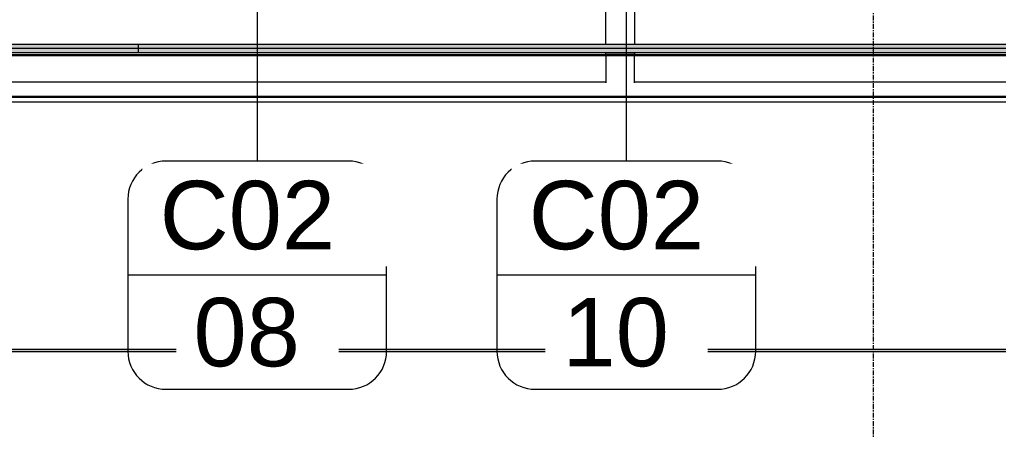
# Model space of a CAD drawing. Header units: millimetres. Extents: x -38576 to 20330, y -28812 to 13605.
# Drawn here: x -18903 to -16331, y -24071 to -22993 of the extents above; entities that cross this region are included whole.
import ezdxf

# ---------------------------------------------------------------- set-up
doc = ezdxf.new("R2010")
doc.units = ezdxf.units.MM
doc.linetypes.add('Grid Line', pattern=[22.225, 12.7, -3.175, 3.175, -3.175])
for name, color, linetype, lineweight in [('A-GENM', 13, 'Continuous', 9), ('A-ROOF', 132, 'Continuous', 9), ('A-ROOF-OTLN', 132, 'Continuous', 9), ('A-ROOF-PATT', 132, 'Continuous', 9), ('A-WALL-IDEN', 211, 'Continuous', 5), ('I-WALL', 2, 'Continuous', 9), ('S-GRID', 1, 'Continuous', 5)]:
    doc.layers.add(name, color=color, linetype=linetype, lineweight=lineweight)
doc.styles.add('Arial_4', font='arial.ttf', dxfattribs={"height": 180})

# ---------------------------------------------------------------- blocks, each defined once
blk = doc.blocks.new('Downpipe - Downpipe-1373795-Clerestory - Level')
at = {"layer": 'A-GENM', "lineweight": 5}
for p, q in [((-75, -798.9), (-75, 0)), ((0, 0), (-75, 0)), ((0, 0), (0, -798.9)), ((-75, -825), (-75, -820.9)), ((0, -820.9), (0, -825)), ((0, -825), (-75, -825)), ((-75, -829.1), (-75, -900)), ((0, -900), (0, -829.1))]:
    blk.add_line(p, q, dxfattribs=at)
blk = doc.blocks.new('SVA_Shopfront Tag_Arial 1_8mm - --1399054-Clerestory - Level')
at = {"layer": 'A-WALL-IDEN'}
for p, q in [((2.4, 3), (-2.4, 3)), ((-3.4, 2), (-3.4, 0)), ((3.4, 0), (3.4, 2)), ((3.4, 0), (-3.4, 0)), ((3.4, -2), (3.4, 0)), ((-3.4, 0), (-3.4, -2)), ((-2.4, -3), (2.4, -3))]:
    blk.add_line(p, q, dxfattribs=at)
for centre, start, end in [((-2.4, 2), 90, 180), ((2.4, 2), 360, 90), ((-2.4, -2), 180, 270), ((2.4, -2), 270, 360)]:
    blk.add_arc(centre, 1, start, end, dxfattribs=at)

msp = doc.modelspace()

# ---------------------------------------------------------------- hatches: boundary and pattern name
at = {"layer": 'A-ROOF-PATT', "lineweight": 5}
h = msp.add_hatch(dxfattribs=at)
h.set_pattern_fill('FP_8', color=256, style=0, pattern_type=2)
h.set_pattern_definition([(0, (0, 0), (406.4, 101.6), [33.528, -271.272, 33.528, -271.272, -1625.6]), (0, (0, 0), (406.4, 101.6), [-609.6, 33.528, -576.072, 33.528, -271.272, -711.2]), (0, (0, 0), (406.4, 101.6), [-1524, 33.528, -169.672, 33.528, -474.472]), (120, (152.4, 50.8), (-291.18818, 301.15272), [33.528, -271.272, 33.528, -271.272, -1625.6]), (120, (152.4, 50.8), (-291.18818, 301.15272), [-609.6, 33.528, -576.072, 33.528, -271.272, -711.2]), (120, (152.4, 50.8), (-291.18818, 301.15272), [-1524, 33.528, -169.672, 33.528, -474.472]), (240, (203.2, 254), (-115.21182, -402.75272), [33.528, -271.272, 33.528, -271.272, -1625.6]), (240, (203.2, 254), (-115.21182, -402.75272), [-609.6, 33.528, -576.072, 33.528, -271.272, -711.2]), (240, (203.2, 254), (-115.21182, -402.75272), [-1524, 33.528, -169.672, 33.528, -474.472])])
h.paths.add_polyline_path([(-15653.6, -23080.7), (-15675.6, -23058.7), (-31108.6, -23058.7), (-31130.6, -23080.7), (-16262.5, -23080.7)])
h = msp.add_hatch(dxfattribs=at)
h.set_pattern_fill('FP_10', color=256, style=0, pattern_type=2)
h.set_pattern_definition([(180, (-23392.1, -23069.7), (-1e-13, -1200), []), (270, (-23392, -23069.7), (2400, 1e-13), [])])
h.paths.add_polyline_path([(-15653.6, -23080.7), (-15675.6, -23058.7), (-31108.6, -23058.7), (-31130.6, -23080.7), (-16262.5, -23080.7)])
at = {"layer": 'I-WALL'}
msp.add_hatch(color=8, dxfattribs=at).paths.add_polyline_path([(102.6, -23867), (102.6, -23860), (-30280.6, -23860), (-30280.6, -23867), (-2405.2, -23867)])

# ---------------------------------------------------------------- linework, layer by layer
at = {"layer": 'A-ROOF', "color": 254}
msp.add_line((169.6, -23867), (-30730.4, -23867), dxfattribs=at)
at = {"layer": 'A-ROOF-OTLN', "lineweight": 5}
for p, q in [((-15675.6, -23058.7), (-31108.6, -23058.7)), ((-15645.4, -23088.8), (-31138.7, -23088.8)), ((-15648.6, -23085.7), (-31135.6, -23085.7)), ((-15653.6, -23080.7), (-31130.6, -23080.7)), ((-17362.1, -23157.5), (-27098.6, -23157.5)), ((-15576.7, -23157.5), (-17287.1, -23157.5)), ((-15536.3, -23198), (-31247.9, -23198)), ((-15538.6, -23195.6), (-31245.5, -23195.6)), ((-15523.6, -23210.7), (-31260.6, -23210.7))]:
    msp.add_line(p, q, dxfattribs=at)
at = {"layer": 'A-WALL-IDEN'}
for p, q in [((-18278.5, -22075.5), (-18278.5, -23365.5)), ((-17308.5, -22075.5), (-17308.5, -23365.5))]:
    msp.add_line(p, q, dxfattribs=at)
at = {"layer": 'I-WALL', "color": 8}
msp.add_line((-30280.6, -23860), (236.6, -23860), dxfattribs=at)
at = {"layer": 'S-GRID', "linetype": 'Grid Line'}
msp.add_line((-16658.6, -26129), (-16658.6, 5683), dxfattribs=at)

# ---------------------------------------------------------------- block references
at = {"layer": 'A-GENM', "lineweight": 5}
msp.add_blockref('Downpipe - Downpipe-1373795-Clerestory - Level', (-17287.1, -22259.8), dxfattribs=at)
at = {"layer": 'A-WALL-IDEN', "xscale": 99.99999999999993, "yscale": 99.99999999999993, "zscale": 99.99999999999993}
for p in [(-18278.5, -23665.5), (-17308.5, -23665.5)]:
    msp.add_blockref('SVA_Shopfront Tag_Arial 1_8mm - --1399054-Clerestory - Level', p, dxfattribs=at)

# ---------------------------------------------------------------- next in the draw order: texts
at = {"layer": 'A-WALL-IDEN', "char_height": 180, "attachment_point": 1, "style": 'Arial_4', "bg_fill": 3, "box_fill_scale": 1.25, "bg_fill_color": 256, "bg_fill_true_color": 13158600, "bg_fill_transparency": 0}
for s, insert, width in [('C02', (-18535.1, -23417.3), 553.164), ('C02', (-17565.2, -23417.3), 553.164), ('08', (-18446.1, -23725.1), 336.709), ('10', (-17476.2, -23725.1), 336.709)]:
    msp.add_mtext(s, dxfattribs=dict(at, insert=insert, width=width))

doc.saveas('drawing.dxf')
